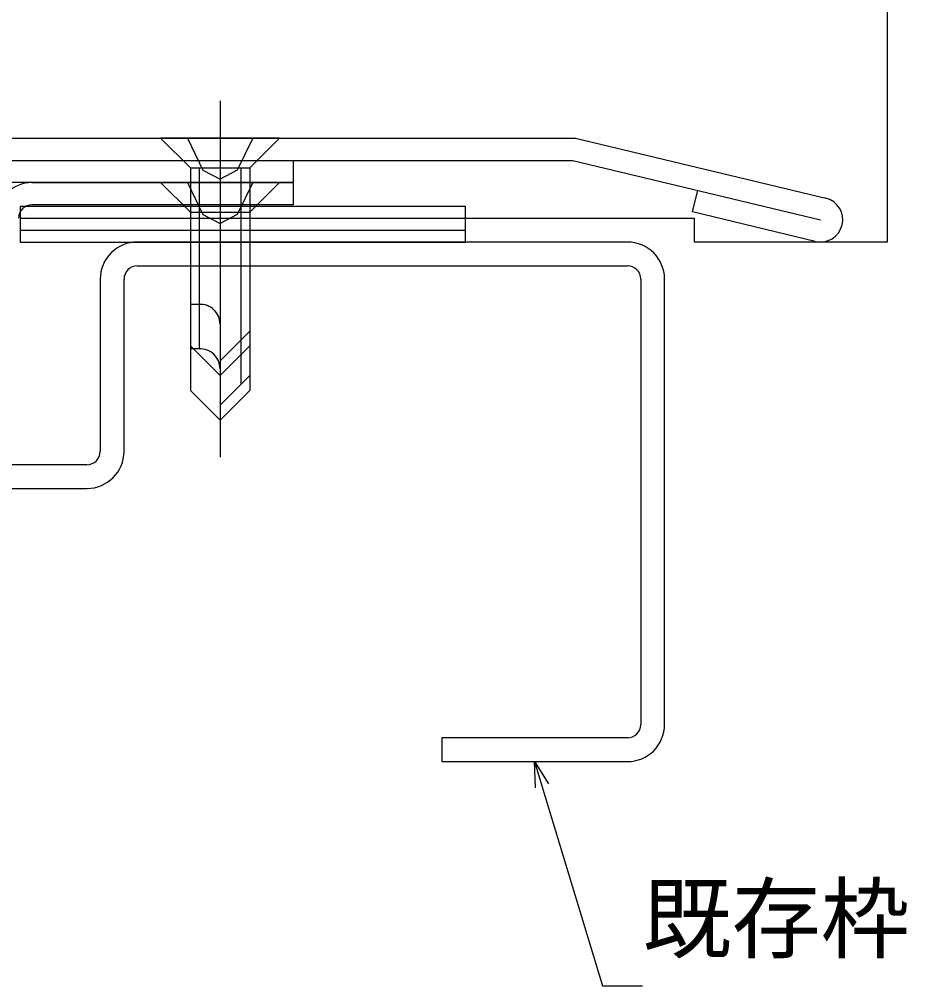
# Model space of a CAD drawing. Units: millimetres, scale not verified. Extents: x -1040 to 397, y -282 to 282.
# Drawn here: x -260.4 to -200.6, y -219.8 to -154.7 of the extents above; entities that cross this region are included whole.
import ezdxf
from ezdxf.enums import TextEntityAlignment as Align

# ---------------------------------------------------------------- set-up
doc = ezdxf.new("R2010")
doc.units = ezdxf.units.MM
doc.header["$LTSCALE"] = 2
for name, color, linetype in [('0-2_YKK_11', 7, 'Continuous'), ('0-3_YKK_12', 2, 'Continuous'), ('0-4_YKK_13', 4, 'Continuous'), ('0-6_YKK_D', 6, 'Continuous')]:
    doc.layers.add(name, color=color, linetype=linetype)
doc.styles.add('ＭＳ ゴシック', font='')
doc.styles.get('ＭＳ ゴシック').set_extended_font_data('MS Gothic')

msp = doc.modelspace()

# ---------------------------------------------------------------- linework, layer by layer
at = {"layer": '0-2_YKK_11'}
for p, q in [((-241.9, -164.2), (-241.9, -165.7)), ((-241.9, -165.7), (-270.4, -165.7)), ((-219.4, -169.7), (-252.4, -169.7)), ((-252.4, -171.3), (-219.4, -171.3)), ((-254.9, -172.2), (-254.9, -183.8)), ((-253.3, -183.8), (-253.3, -172.2)), ((-218.5, -172.2), (-218.5, -202.2)), ((-216.9, -202.2), (-216.9, -172.2)), ((-255.8, -184.7), (-294.4, -184.7)), ((-294.4, -186.3), (-255.8, -186.3))]:
    msp.add_line(p, q, dxfattribs=at)
for points in [[(-270.4, -162.7), (-222.9, -162.7), (-206.05, -166.741)], [(-270.4, -164.2), (-223.077, -164.2), (-206.4, -168.2)], [(-259.5, -165.7), (-241.9, -165.7), (-241.9, -167.2), (-259.5, -167.2)], [(-206.75, -169.659), (-215.015, -167.676), (-214.666, -166.218)], [(-219.4, -203.1), (-231.9, -203.1), (-231.9, -204.7), (-219.4, -204.7)]]:
    msp.add_lwpolyline(points, dxfattribs=at)
for centre, radius, start, end in [((-259.5, -168.1), 2.4, 89.99998, 180.00002), ((-259.5, -168.1), 0.9, 89.99998, 180.00002), ((-206.4, -168.2), 1.5, 256.51263, 76.51261), ((-252.4, -172.2), 2.5, 89.99998, 180.00002), ((-219.4, -172.2), 2.5, 0, 89.99998), ((-252.4, -172.2), 0.9, 89.99998, 180.00002), ((-219.4, -172.2), 0.9, 0, 89.99998), ((-255.8, -183.8), 2.5, 270, 0), ((-255.8, -183.8), 0.9, 270, 0), ((-219.4, -202.2), 0.9, 270, 0), ((-219.4, -202.2), 2.5, 270, 0)]:
    msp.add_arc(centre, radius, start, end, dxfattribs=at)
at = {"layer": '0-3_YKK_12'}
for p, q in [((-201.9, -23.176), (-201.9, -169.7)), ((-230.3, -168.1), (-214.9, -168.1)), ((-214.9, -168.1), (-214.9, -169.7)), ((-201.9, -169.7), (-214.9, -169.7))]:
    msp.add_line(p, q, dxfattribs=at)
at = {"layer": '0-4_YKK_13'}
for p, q in [((-246.834, -160.2), (-246.834, -184.2)), ((-242.834, -162.7), (-244.834, -164.7)), ((-246.834, -163.2), (-246.834, -181.2)), ((-248.234, -164.7), (-248.234, -176.9)), ((-245.434, -164.7), (-245.434, -179.3)), ((-242.834, -165.7), (-244.834, -167.7)), ((-248.234, -167.7), (-248.234, -173.9)), ((-245.434, -167.7), (-245.434, -176.3)), ((-230.3, -169.7), (-230.3, -167.3)), ((-260.3, -168.1), (-230.3, -168.1)), ((-260.3, -168.9), (-230.3, -168.9)), ((-260.3, -169.7), (-230.3, -169.7)), ((-248.234, -173.9), (-248.834, -173.9)), ((-244.834, -175.7), (-246.834, -177.7)), ((-248.234, -176.9), (-248.834, -176.9)), ((-244.834, -178.7), (-246.834, -180.7))]:
    msp.add_line(p, q, dxfattribs=at)
for points in [[(-242.834, -162.7), (-250.834, -162.7), (-248.834, -164.7), (-244.834, -164.7)], [(-249.034, -162.7), (-247.984, -164.853), (-246.834, -165.464)], [(-244.634, -162.7), (-245.684, -164.853), (-246.834, -165.464)], [(-248.834, -164.7), (-248.834, -179.7), (-246.834, -181.7)], [(-244.834, -164.7), (-244.834, -179.7), (-246.834, -181.7)], [(-242.834, -165.7), (-250.834, -165.7), (-248.834, -167.7), (-244.834, -167.7)], [(-249.034, -165.7), (-247.984, -167.853), (-246.834, -168.464)], [(-244.634, -165.7), (-245.684, -167.853), (-246.834, -168.464)], [(-230.3, -167.3), (-260.3, -167.3), (-260.3, -169.7)], [(-248.834, -167.7), (-248.834, -176.7), (-246.834, -178.7)], [(-244.834, -167.7), (-244.834, -176.7), (-246.834, -178.7)]]:
    msp.add_lwpolyline(points, dxfattribs=at)
for centre in [(-248.168, -175.232), (-248.168, -178.232)]:
    msp.add_arc(centre, 1.333, 0, 92.86598, dxfattribs=at)
at = {"layer": '0-6_YKK_D'}
for points in [[(-225.594, -206.459), (-225.65, -204.7), (-224.722, -206.195)], [(-225.65, -204.7), (-225.158, -206.327), (-221.087, -219.794), (-218.387, -219.794)]]:
    msp.add_lwpolyline(points, dxfattribs=at)

# ---------------------------------------------------------------- texts
at = {"layer": '0-6_YKK_D', "style": 'ＭＳ ゴシック'}
msp.add_text('既存枠', height=4.399, dxfattribs=at).set_placement((-218.387, -218.794), align=Align.BOTTOM_LEFT)

doc.saveas('drawing.dxf')
